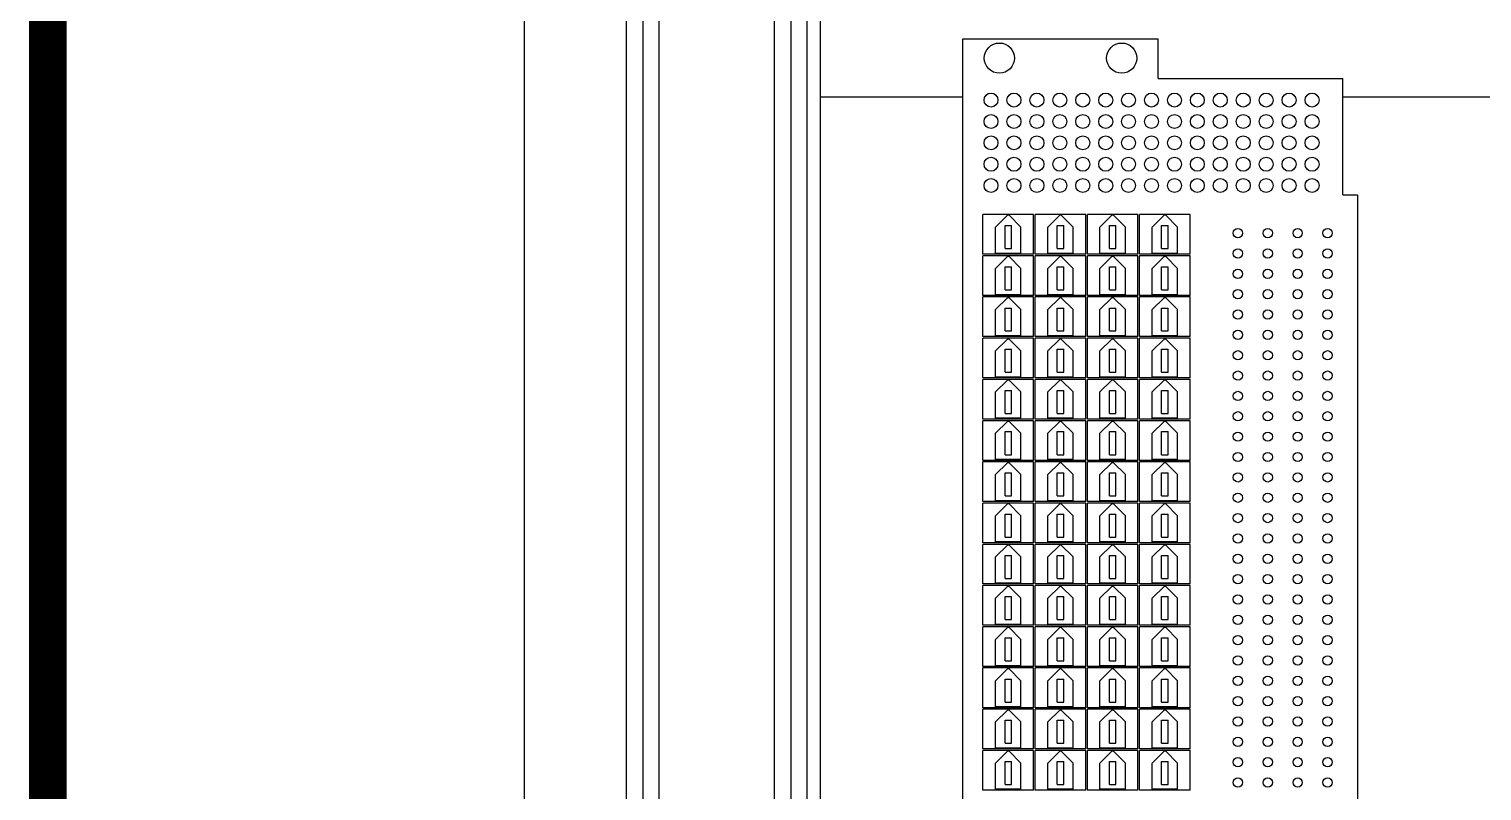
# Model space of a CAD drawing. Header units: millimetres. Extents: x 841 to 1682, y 0 to 594.
# Drawn here: x 1190.09 to 1203.95, y 460.15 to 467.42 of the extents above; entities that cross this region are included whole.
import ezdxf

# ---------------------------------------------------------------- set-up
doc = ezdxf.new("R2010")
doc.units = ezdxf.units.MM
doc.linetypes.add('DA3', pattern=[3, 2, -1])
doc.layers.add('A', color=4, linetype='Continuous')
doc.layers.add('SOL3', color=44, linetype='Continuous')

msp = doc.modelspace()

# ---------------------------------------------------------------- linework, layer by layer
at = {"layer": 'A'}
for p, q in [((1194.814, 395.032), (1194.814, 474.36)), ((1194.814, 395.032), (1194.814, 474.36)), ((1195.787, 395.032), (1195.787, 470.898)), ((1195.943, 470.898), (1195.943, 395.006)), ((1196.099, 395.032), (1196.099, 470.898)), ((1197.198, 433.548), (1197.198, 470.898)), ((1197.354, 470.898), (1197.354, 433.548)), ((1197.51, 433.548), (1197.51, 470.898)), ((1197.636, 433.548), (1197.636, 470.898)), ((1198.996, 454.535), (1198.996, 467.327)), ((1198.996, 467.327), (1200.858, 467.327)), ((1200.858, 466.948), (1200.858, 467.327)), ((1200.858, 466.948), (1202.621, 466.948)), ((1202.621, 465.837), (1202.621, 466.948)), ((1197.636, 466.773), (1198.996, 466.773)), ((1202.621, 466.773), (1204.242, 466.773)), ((1202.621, 465.837), (1202.76, 465.837)), ((1202.76, 465.837), (1202.76, 455.645))]:
    msp.add_line(p, q, dxfattribs=at)
at = {"layer": 'A', "color": 2}
for p, q in [((1199.187, 465.272), (1199.187, 465.65)), ((1199.67, 465.65), (1199.187, 465.65)), ((1199.67, 465.272), (1199.67, 465.65)), ((1200.168, 465.65), (1199.685, 465.65)), ((1199.685, 465.272), (1199.685, 465.65)), ((1200.168, 465.272), (1200.168, 465.65)), ((1200.183, 465.272), (1200.183, 465.65)), ((1200.666, 465.65), (1200.183, 465.65)), ((1200.666, 465.272), (1200.666, 465.65)), ((1201.164, 465.65), (1200.681, 465.65)), ((1200.681, 465.272), (1200.681, 465.65)), ((1201.164, 465.272), (1201.164, 465.65)), ((1199.421, 465.643), (1199.307, 465.53)), ((1199.307, 465.28), (1199.307, 465.53)), ((1199.398, 465.545), (1199.46, 465.545)), ((1199.398, 465.326), (1199.398, 465.545)), ((1199.436, 465.643), (1199.421, 465.643)), ((1199.436, 465.643), (1199.55, 465.53)), ((1199.46, 465.326), (1199.46, 465.545)), ((1199.55, 465.28), (1199.55, 465.53)), ((1199.919, 465.643), (1199.805, 465.53)), ((1199.805, 465.28), (1199.805, 465.53)), ((1199.895, 465.545), (1199.958, 465.545)), ((1199.895, 465.326), (1199.895, 465.545)), ((1199.934, 465.643), (1199.919, 465.643)), ((1199.934, 465.643), (1200.048, 465.53)), ((1199.958, 465.326), (1199.958, 465.545)), ((1200.048, 465.28), (1200.048, 465.53)), ((1200.417, 465.643), (1200.303, 465.53)), ((1200.303, 465.28), (1200.303, 465.53)), ((1200.393, 465.545), (1200.456, 465.545)), ((1200.393, 465.326), (1200.393, 465.545)), ((1200.432, 465.643), (1200.417, 465.643)), ((1200.432, 465.643), (1200.546, 465.53)), ((1200.456, 465.326), (1200.456, 465.545)), ((1200.546, 465.28), (1200.546, 465.53)), ((1200.915, 465.643), (1200.801, 465.53)), ((1200.801, 465.28), (1200.801, 465.53)), ((1200.891, 465.326), (1200.891, 465.545)), ((1200.891, 465.545), (1200.954, 465.545)), ((1200.93, 465.643), (1200.915, 465.643)), ((1200.93, 465.643), (1201.044, 465.53)), ((1200.954, 465.326), (1200.954, 465.545)), ((1201.044, 465.28), (1201.044, 465.53)), ((1199.67, 465.272), (1199.187, 465.272)), ((1199.67, 465.257), (1199.187, 465.257)), ((1199.187, 464.879), (1199.187, 465.257)), ((1199.55, 465.28), (1199.307, 465.28)), ((1199.421, 465.25), (1199.307, 465.137)), ((1199.398, 465.326), (1199.46, 465.326)), ((1199.436, 465.25), (1199.421, 465.25)), ((1199.436, 465.25), (1199.55, 465.137)), ((1199.67, 464.879), (1199.67, 465.257)), ((1200.168, 465.272), (1199.685, 465.272)), ((1200.168, 465.257), (1199.685, 465.257)), ((1199.685, 464.879), (1199.685, 465.257)), ((1200.048, 465.28), (1199.805, 465.28)), ((1199.919, 465.25), (1199.805, 465.137)), ((1199.895, 465.326), (1199.958, 465.326)), ((1199.934, 465.25), (1199.919, 465.25)), ((1199.934, 465.25), (1200.048, 465.137)), ((1200.168, 464.879), (1200.168, 465.257)), ((1200.666, 465.272), (1200.183, 465.272)), ((1200.183, 464.879), (1200.183, 465.257)), ((1200.666, 465.257), (1200.183, 465.257)), ((1200.546, 465.28), (1200.303, 465.28)), ((1200.417, 465.25), (1200.303, 465.137)), ((1200.393, 465.326), (1200.456, 465.326)), ((1200.432, 465.25), (1200.417, 465.25)), ((1200.432, 465.25), (1200.546, 465.137)), ((1200.666, 464.879), (1200.666, 465.257)), ((1201.164, 465.272), (1200.681, 465.272)), ((1201.164, 465.257), (1200.681, 465.257)), ((1200.681, 464.879), (1200.681, 465.257)), ((1201.044, 465.28), (1200.801, 465.28)), ((1200.915, 465.25), (1200.801, 465.137)), ((1200.891, 465.326), (1200.954, 465.326)), ((1200.93, 465.25), (1200.915, 465.25)), ((1200.93, 465.25), (1201.044, 465.137)), ((1201.164, 464.879), (1201.164, 465.257)), ((1199.307, 464.886), (1199.307, 465.137)), ((1199.398, 465.152), (1199.46, 465.152)), ((1199.398, 464.933), (1199.398, 465.152)), ((1199.46, 464.933), (1199.46, 465.152)), ((1199.55, 464.886), (1199.55, 465.137)), ((1199.805, 464.886), (1199.805, 465.137)), ((1199.895, 464.933), (1199.895, 465.152)), ((1199.895, 465.152), (1199.958, 465.152)), ((1199.958, 464.933), (1199.958, 465.152)), ((1200.048, 464.886), (1200.048, 465.137)), ((1200.303, 464.886), (1200.303, 465.137)), ((1200.393, 464.933), (1200.393, 465.152)), ((1200.393, 465.152), (1200.456, 465.152)), ((1200.456, 464.933), (1200.456, 465.152)), ((1200.546, 464.886), (1200.546, 465.137)), ((1200.801, 464.886), (1200.801, 465.137)), ((1200.891, 464.933), (1200.891, 465.152)), ((1200.891, 465.152), (1200.954, 465.152)), ((1200.954, 464.933), (1200.954, 465.152)), ((1201.044, 464.886), (1201.044, 465.137)), ((1199.67, 464.879), (1199.187, 464.879)), ((1199.67, 464.864), (1199.187, 464.864)), ((1199.187, 464.486), (1199.187, 464.864)), ((1199.55, 464.886), (1199.307, 464.886)), ((1199.421, 464.856), (1199.307, 464.744)), ((1199.398, 464.933), (1199.46, 464.933)), ((1199.436, 464.856), (1199.421, 464.856)), ((1199.436, 464.856), (1199.55, 464.744)), ((1199.67, 464.486), (1199.67, 464.864)), ((1200.168, 464.879), (1199.685, 464.879)), ((1200.168, 464.864), (1199.685, 464.864)), ((1199.685, 464.486), (1199.685, 464.864)), ((1200.048, 464.886), (1199.805, 464.886)), ((1199.919, 464.856), (1199.805, 464.744)), ((1199.895, 464.933), (1199.958, 464.933)), ((1199.934, 464.856), (1199.919, 464.856)), ((1199.934, 464.856), (1200.048, 464.744)), ((1200.168, 464.486), (1200.168, 464.864)), ((1200.666, 464.879), (1200.183, 464.879)), ((1200.183, 464.486), (1200.183, 464.864)), ((1200.666, 464.864), (1200.183, 464.864)), ((1200.546, 464.886), (1200.303, 464.886)), ((1200.417, 464.856), (1200.303, 464.744)), ((1200.393, 464.933), (1200.456, 464.933)), ((1200.432, 464.856), (1200.417, 464.856)), ((1200.432, 464.856), (1200.546, 464.744)), ((1200.666, 464.486), (1200.666, 464.864)), ((1201.164, 464.879), (1200.681, 464.879)), ((1201.164, 464.864), (1200.681, 464.864)), ((1200.681, 464.486), (1200.681, 464.864)), ((1201.044, 464.886), (1200.801, 464.886)), ((1200.915, 464.856), (1200.801, 464.744)), ((1200.891, 464.933), (1200.954, 464.933)), ((1200.93, 464.856), (1200.915, 464.856)), ((1200.93, 464.856), (1201.044, 464.744)), ((1201.164, 464.486), (1201.164, 464.864)), ((1199.307, 464.493), (1199.307, 464.744)), ((1199.398, 464.759), (1199.46, 464.759)), ((1199.398, 464.54), (1199.398, 464.759)), ((1199.46, 464.54), (1199.46, 464.759)), ((1199.55, 464.493), (1199.55, 464.744)), ((1199.805, 464.493), (1199.805, 464.744)), ((1199.895, 464.759), (1199.958, 464.759)), ((1199.895, 464.54), (1199.895, 464.759)), ((1199.958, 464.54), (1199.958, 464.759)), ((1200.048, 464.493), (1200.048, 464.744)), ((1200.303, 464.493), (1200.303, 464.744)), ((1200.393, 464.759), (1200.456, 464.759)), ((1200.393, 464.54), (1200.393, 464.759)), ((1200.456, 464.54), (1200.456, 464.759)), ((1200.546, 464.493), (1200.546, 464.744)), ((1200.801, 464.493), (1200.801, 464.744)), ((1200.891, 464.54), (1200.891, 464.759)), ((1200.891, 464.759), (1200.954, 464.759)), ((1200.954, 464.54), (1200.954, 464.759)), ((1201.044, 464.493), (1201.044, 464.744)), ((1199.398, 464.54), (1199.46, 464.54)), ((1199.895, 464.54), (1199.958, 464.54)), ((1200.393, 464.54), (1200.456, 464.54)), ((1200.891, 464.54), (1200.954, 464.54)), ((1199.67, 464.486), (1199.187, 464.486)), ((1199.187, 464.093), (1199.187, 464.471)), ((1199.67, 464.471), (1199.187, 464.471)), ((1199.55, 464.493), (1199.307, 464.493)), ((1199.421, 464.463), (1199.307, 464.351)), ((1199.436, 464.463), (1199.421, 464.463)), ((1199.436, 464.463), (1199.55, 464.351)), ((1199.67, 464.093), (1199.67, 464.471)), ((1200.168, 464.486), (1199.685, 464.486)), ((1200.168, 464.471), (1199.685, 464.471)), ((1199.685, 464.093), (1199.685, 464.471)), ((1200.048, 464.493), (1199.805, 464.493)), ((1199.919, 464.463), (1199.805, 464.351)), ((1199.934, 464.463), (1199.919, 464.463)), ((1199.934, 464.463), (1200.048, 464.351)), ((1200.168, 464.093), (1200.168, 464.471)), ((1200.666, 464.486), (1200.183, 464.486)), ((1200.183, 464.093), (1200.183, 464.471)), ((1200.666, 464.471), (1200.183, 464.471)), ((1200.546, 464.493), (1200.303, 464.493)), ((1200.417, 464.463), (1200.303, 464.351)), ((1200.432, 464.463), (1200.417, 464.463)), ((1200.432, 464.463), (1200.546, 464.351)), ((1200.666, 464.093), (1200.666, 464.471)), ((1201.164, 464.486), (1200.681, 464.486)), ((1201.164, 464.471), (1200.681, 464.471)), ((1200.681, 464.093), (1200.681, 464.471)), ((1201.044, 464.493), (1200.801, 464.493)), ((1200.915, 464.463), (1200.801, 464.351)), ((1200.93, 464.463), (1200.915, 464.463)), ((1200.93, 464.463), (1201.044, 464.351)), ((1201.164, 464.093), (1201.164, 464.471)), ((1199.307, 464.1), (1199.307, 464.351)), ((1199.398, 464.146), (1199.398, 464.366)), ((1199.398, 464.366), (1199.46, 464.366)), ((1199.46, 464.146), (1199.46, 464.366)), ((1199.55, 464.1), (1199.55, 464.351)), ((1199.805, 464.1), (1199.805, 464.351)), ((1199.895, 464.146), (1199.895, 464.366)), ((1199.895, 464.366), (1199.958, 464.366)), ((1199.958, 464.146), (1199.958, 464.366)), ((1200.048, 464.1), (1200.048, 464.351)), ((1200.303, 464.1), (1200.303, 464.351)), ((1200.393, 464.146), (1200.393, 464.366)), ((1200.393, 464.366), (1200.456, 464.366)), ((1200.456, 464.146), (1200.456, 464.366)), ((1200.546, 464.1), (1200.546, 464.351)), ((1200.801, 464.1), (1200.801, 464.351)), ((1200.891, 464.146), (1200.891, 464.366)), ((1200.891, 464.366), (1200.954, 464.366)), ((1200.954, 464.146), (1200.954, 464.366)), ((1201.044, 464.1), (1201.044, 464.351)), ((1199.398, 464.146), (1199.46, 464.146)), ((1199.895, 464.146), (1199.958, 464.146)), ((1200.393, 464.146), (1200.456, 464.146)), ((1200.891, 464.146), (1200.954, 464.146)), ((1199.67, 464.093), (1199.187, 464.093)), ((1199.67, 464.078), (1199.187, 464.078)), ((1199.187, 463.699), (1199.187, 464.078)), ((1199.55, 464.1), (1199.307, 464.1)), ((1199.421, 464.07), (1199.307, 463.958)), ((1199.436, 464.07), (1199.421, 464.07)), ((1199.436, 464.07), (1199.55, 463.958)), ((1199.67, 463.699), (1199.67, 464.078)), ((1200.168, 464.093), (1199.685, 464.093)), ((1200.168, 464.078), (1199.685, 464.078)), ((1199.685, 463.699), (1199.685, 464.078)), ((1200.048, 464.1), (1199.805, 464.1)), ((1199.919, 464.07), (1199.805, 463.958)), ((1199.934, 464.07), (1199.919, 464.07)), ((1199.934, 464.07), (1200.048, 463.958)), ((1200.168, 463.699), (1200.168, 464.078)), ((1200.666, 464.093), (1200.183, 464.093)), ((1200.183, 463.699), (1200.183, 464.078)), ((1200.666, 464.078), (1200.183, 464.078)), ((1200.546, 464.1), (1200.303, 464.1)), ((1200.417, 464.07), (1200.303, 463.958)), ((1200.432, 464.07), (1200.417, 464.07)), ((1200.432, 464.07), (1200.546, 463.958)), ((1200.666, 463.699), (1200.666, 464.078)), ((1201.164, 464.093), (1200.681, 464.093)), ((1201.164, 464.078), (1200.681, 464.078)), ((1200.681, 463.699), (1200.681, 464.078)), ((1201.044, 464.1), (1200.801, 464.1)), ((1200.915, 464.07), (1200.801, 463.958)), ((1200.93, 464.07), (1200.915, 464.07)), ((1200.93, 464.07), (1201.044, 463.958)), ((1201.164, 463.699), (1201.164, 464.078)), ((1199.307, 463.707), (1199.307, 463.958)), ((1199.398, 463.973), (1199.46, 463.973)), ((1199.398, 463.753), (1199.398, 463.973)), ((1199.46, 463.753), (1199.46, 463.973)), ((1199.55, 463.707), (1199.55, 463.958)), ((1199.805, 463.707), (1199.805, 463.958)), ((1199.895, 463.973), (1199.958, 463.973)), ((1199.895, 463.753), (1199.895, 463.973)), ((1199.958, 463.753), (1199.958, 463.973)), ((1200.048, 463.707), (1200.048, 463.958)), ((1200.303, 463.707), (1200.303, 463.958)), ((1200.393, 463.973), (1200.456, 463.973)), ((1200.393, 463.753), (1200.393, 463.973)), ((1200.456, 463.753), (1200.456, 463.973)), ((1200.546, 463.707), (1200.546, 463.958)), ((1200.801, 463.707), (1200.801, 463.958)), ((1200.891, 463.973), (1200.954, 463.973)), ((1200.891, 463.753), (1200.891, 463.973)), ((1200.954, 463.753), (1200.954, 463.973)), ((1201.044, 463.707), (1201.044, 463.958)), ((1199.55, 463.707), (1199.307, 463.707)), ((1199.398, 463.753), (1199.46, 463.753)), ((1200.048, 463.707), (1199.805, 463.707)), ((1199.895, 463.753), (1199.958, 463.753)), ((1200.546, 463.707), (1200.303, 463.707)), ((1200.393, 463.753), (1200.456, 463.753)), ((1201.044, 463.707), (1200.801, 463.707)), ((1200.891, 463.753), (1200.954, 463.753)), ((1199.67, 463.699), (1199.187, 463.699)), ((1199.67, 463.684), (1199.187, 463.684)), ((1199.187, 463.306), (1199.187, 463.684)), ((1199.421, 463.677), (1199.307, 463.564)), ((1199.398, 463.36), (1199.398, 463.58)), ((1199.398, 463.58), (1199.46, 463.58)), ((1199.436, 463.677), (1199.421, 463.677)), ((1199.436, 463.677), (1199.421, 463.677)), ((1199.436, 463.677), (1199.55, 463.564)), ((1199.46, 463.36), (1199.46, 463.58)), ((1199.67, 463.306), (1199.67, 463.684)), ((1200.168, 463.699), (1199.685, 463.699)), ((1199.685, 463.306), (1199.685, 463.684)), ((1200.168, 463.684), (1199.685, 463.684)), ((1199.919, 463.677), (1199.805, 463.564)), ((1199.895, 463.36), (1199.895, 463.58)), ((1199.895, 463.58), (1199.958, 463.58)), ((1199.934, 463.677), (1199.919, 463.677)), ((1199.934, 463.677), (1199.919, 463.677)), ((1199.934, 463.677), (1200.048, 463.564)), ((1199.958, 463.36), (1199.958, 463.58)), ((1200.168, 463.306), (1200.168, 463.684)), ((1200.666, 463.699), (1200.183, 463.699)), ((1200.183, 463.306), (1200.183, 463.684)), ((1200.666, 463.684), (1200.183, 463.684)), ((1200.417, 463.677), (1200.303, 463.564)), ((1200.393, 463.36), (1200.393, 463.58)), ((1200.393, 463.58), (1200.456, 463.58)), ((1200.432, 463.677), (1200.417, 463.677)), ((1200.432, 463.677), (1200.417, 463.677)), ((1200.432, 463.677), (1200.546, 463.564)), ((1200.456, 463.36), (1200.456, 463.58)), ((1200.666, 463.306), (1200.666, 463.684)), ((1201.164, 463.699), (1200.681, 463.699)), ((1201.164, 463.684), (1200.681, 463.684)), ((1200.681, 463.306), (1200.681, 463.684)), ((1200.915, 463.677), (1200.801, 463.564)), ((1200.891, 463.58), (1200.954, 463.58)), ((1200.891, 463.36), (1200.891, 463.58)), ((1200.93, 463.677), (1200.915, 463.677)), ((1200.93, 463.677), (1200.915, 463.677)), ((1200.93, 463.677), (1201.044, 463.564)), ((1200.954, 463.36), (1200.954, 463.58)), ((1201.164, 463.306), (1201.164, 463.684)), ((1199.307, 463.314), (1199.307, 463.564)), ((1199.55, 463.314), (1199.55, 463.564)), ((1199.805, 463.314), (1199.805, 463.564)), ((1200.048, 463.314), (1200.048, 463.564)), ((1200.303, 463.314), (1200.303, 463.564)), ((1200.546, 463.314), (1200.546, 463.564)), ((1200.801, 463.314), (1200.801, 463.564)), ((1201.044, 463.314), (1201.044, 463.564)), ((1199.67, 463.306), (1199.187, 463.306)), ((1199.67, 463.291), (1199.187, 463.291)), ((1199.187, 462.913), (1199.187, 463.291)), ((1199.55, 463.314), (1199.307, 463.314)), ((1199.398, 463.36), (1199.46, 463.36)), ((1199.67, 462.913), (1199.67, 463.291)), ((1200.168, 463.306), (1199.685, 463.306)), ((1200.168, 463.291), (1199.685, 463.291)), ((1199.685, 462.913), (1199.685, 463.291)), ((1200.048, 463.314), (1199.805, 463.314)), ((1199.895, 463.36), (1199.958, 463.36)), ((1200.168, 462.913), (1200.168, 463.291)), ((1200.666, 463.306), (1200.183, 463.306)), ((1200.666, 463.291), (1200.183, 463.291)), ((1200.183, 462.913), (1200.183, 463.291)), ((1200.546, 463.314), (1200.303, 463.314)), ((1200.393, 463.36), (1200.456, 463.36)), ((1200.666, 462.913), (1200.666, 463.291)), ((1201.164, 463.306), (1200.681, 463.306)), ((1201.164, 463.291), (1200.681, 463.291)), ((1200.681, 462.913), (1200.681, 463.291)), ((1201.044, 463.314), (1200.801, 463.314)), ((1200.891, 463.36), (1200.954, 463.36)), ((1201.164, 462.913), (1201.164, 463.291)), ((1199.421, 463.284), (1199.307, 463.171)), ((1199.307, 462.921), (1199.307, 463.171)), ((1199.398, 463.187), (1199.46, 463.187)), ((1199.398, 462.967), (1199.398, 463.187)), ((1199.436, 463.284), (1199.421, 463.284)), ((1199.436, 463.284), (1199.55, 463.171)), ((1199.46, 462.967), (1199.46, 463.187)), ((1199.55, 462.921), (1199.55, 463.171)), ((1199.919, 463.284), (1199.805, 463.171)), ((1199.805, 462.921), (1199.805, 463.171)), ((1199.895, 463.187), (1199.958, 463.187)), ((1199.895, 462.967), (1199.895, 463.187)), ((1199.934, 463.284), (1199.919, 463.284)), ((1199.934, 463.284), (1200.048, 463.171)), ((1199.958, 462.967), (1199.958, 463.187)), ((1200.048, 462.921), (1200.048, 463.171)), ((1200.417, 463.284), (1200.303, 463.171)), ((1200.303, 462.921), (1200.303, 463.171)), ((1200.393, 463.187), (1200.456, 463.187)), ((1200.393, 462.967), (1200.393, 463.187)), ((1200.432, 463.284), (1200.417, 463.284)), ((1200.432, 463.284), (1200.546, 463.171)), ((1200.456, 462.967), (1200.456, 463.187)), ((1200.546, 462.921), (1200.546, 463.171)), ((1200.915, 463.284), (1200.801, 463.171)), ((1200.801, 462.921), (1200.801, 463.171)), ((1200.891, 463.187), (1200.954, 463.187)), ((1200.891, 462.967), (1200.891, 463.187)), ((1200.93, 463.284), (1200.915, 463.284)), ((1200.93, 463.284), (1201.044, 463.171)), ((1200.954, 462.967), (1200.954, 463.187)), ((1201.044, 462.921), (1201.044, 463.171)), ((1199.67, 462.913), (1199.187, 462.913)), ((1199.187, 462.52), (1199.187, 462.898)), ((1199.67, 462.898), (1199.187, 462.898)), ((1199.55, 462.921), (1199.307, 462.921)), ((1199.421, 462.891), (1199.307, 462.778)), ((1199.398, 462.967), (1199.46, 462.967)), ((1199.436, 462.891), (1199.421, 462.891)), ((1199.436, 462.891), (1199.55, 462.778)), ((1199.67, 462.52), (1199.67, 462.898)), ((1200.168, 462.913), (1199.685, 462.913)), ((1199.685, 462.52), (1199.685, 462.898)), ((1200.168, 462.898), (1199.685, 462.898)), ((1200.048, 462.921), (1199.805, 462.921)), ((1199.919, 462.891), (1199.805, 462.778)), ((1199.895, 462.967), (1199.958, 462.967)), ((1199.934, 462.891), (1199.919, 462.891)), ((1199.934, 462.891), (1200.048, 462.778)), ((1200.168, 462.52), (1200.168, 462.898)), ((1200.666, 462.913), (1200.183, 462.913)), ((1200.183, 462.52), (1200.183, 462.898)), ((1200.666, 462.898), (1200.183, 462.898)), ((1200.546, 462.921), (1200.303, 462.921)), ((1200.417, 462.891), (1200.303, 462.778)), ((1200.393, 462.967), (1200.456, 462.967)), ((1200.432, 462.891), (1200.417, 462.891)), ((1200.432, 462.891), (1200.546, 462.778)), ((1200.666, 462.52), (1200.666, 462.898)), ((1201.164, 462.913), (1200.681, 462.913)), ((1201.164, 462.898), (1200.681, 462.898)), ((1200.681, 462.52), (1200.681, 462.898)), ((1201.044, 462.921), (1200.801, 462.921)), ((1200.915, 462.891), (1200.801, 462.778)), ((1200.891, 462.967), (1200.954, 462.967)), ((1200.93, 462.891), (1200.915, 462.891)), ((1200.93, 462.891), (1201.044, 462.778)), ((1201.164, 462.52), (1201.164, 462.898)), ((1199.307, 462.528), (1199.307, 462.778)), ((1199.398, 462.574), (1199.398, 462.793)), ((1199.398, 462.793), (1199.46, 462.793)), ((1199.46, 462.574), (1199.46, 462.793)), ((1199.55, 462.528), (1199.55, 462.778)), ((1199.805, 462.528), (1199.805, 462.778)), ((1199.895, 462.574), (1199.895, 462.793)), ((1199.895, 462.793), (1199.958, 462.793)), ((1199.958, 462.574), (1199.958, 462.793)), ((1200.048, 462.528), (1200.048, 462.778)), ((1200.303, 462.528), (1200.303, 462.778)), ((1200.393, 462.574), (1200.393, 462.793)), ((1200.393, 462.793), (1200.456, 462.793)), ((1200.456, 462.574), (1200.456, 462.793)), ((1200.546, 462.528), (1200.546, 462.778)), ((1200.801, 462.528), (1200.801, 462.778)), ((1200.891, 462.793), (1200.954, 462.793)), ((1200.891, 462.574), (1200.891, 462.793)), ((1200.954, 462.574), (1200.954, 462.793)), ((1201.044, 462.528), (1201.044, 462.778)), ((1199.67, 462.52), (1199.187, 462.52)), ((1199.67, 462.505), (1199.187, 462.505)), ((1199.187, 462.127), (1199.187, 462.505)), ((1199.55, 462.528), (1199.307, 462.528)), ((1199.421, 462.497), (1199.307, 462.385)), ((1199.398, 462.574), (1199.46, 462.574)), ((1199.436, 462.497), (1199.421, 462.497)), ((1199.436, 462.497), (1199.55, 462.385)), ((1199.67, 462.127), (1199.67, 462.505)), ((1200.168, 462.52), (1199.685, 462.52)), ((1199.685, 462.127), (1199.685, 462.505)), ((1200.168, 462.505), (1199.685, 462.505)), ((1200.048, 462.528), (1199.805, 462.528)), ((1199.919, 462.497), (1199.805, 462.385)), ((1199.895, 462.574), (1199.958, 462.574)), ((1199.934, 462.497), (1199.919, 462.497)), ((1199.934, 462.497), (1200.048, 462.385)), ((1200.168, 462.127), (1200.168, 462.505)), ((1200.666, 462.52), (1200.183, 462.52)), ((1200.183, 462.127), (1200.183, 462.505)), ((1200.666, 462.505), (1200.183, 462.505)), ((1200.546, 462.528), (1200.303, 462.528)), ((1200.417, 462.497), (1200.303, 462.385)), ((1200.393, 462.574), (1200.456, 462.574)), ((1200.432, 462.497), (1200.417, 462.497)), ((1200.432, 462.497), (1200.546, 462.385)), ((1200.666, 462.127), (1200.666, 462.505)), ((1201.164, 462.52), (1200.681, 462.52)), ((1201.164, 462.505), (1200.681, 462.505)), ((1200.681, 462.127), (1200.681, 462.505)), ((1201.044, 462.528), (1200.801, 462.528)), ((1200.915, 462.497), (1200.801, 462.385)), ((1200.891, 462.574), (1200.954, 462.574)), ((1200.93, 462.497), (1200.915, 462.497)), ((1200.93, 462.497), (1201.044, 462.385)), ((1201.164, 462.127), (1201.164, 462.505)), ((1199.307, 462.134), (1199.307, 462.385)), ((1199.398, 462.4), (1199.46, 462.4)), ((1199.398, 462.181), (1199.398, 462.4)), ((1199.46, 462.181), (1199.46, 462.4)), ((1199.55, 462.134), (1199.55, 462.385)), ((1199.805, 462.134), (1199.805, 462.385)), ((1199.895, 462.4), (1199.958, 462.4)), ((1199.895, 462.181), (1199.895, 462.4)), ((1199.958, 462.181), (1199.958, 462.4)), ((1200.048, 462.134), (1200.048, 462.385)), ((1200.303, 462.134), (1200.303, 462.385)), ((1200.393, 462.4), (1200.456, 462.4)), ((1200.393, 462.181), (1200.393, 462.4)), ((1200.456, 462.181), (1200.456, 462.4)), ((1200.546, 462.134), (1200.546, 462.385)), ((1200.801, 462.134), (1200.801, 462.385)), ((1200.891, 462.4), (1200.954, 462.4)), ((1200.891, 462.181), (1200.891, 462.4)), ((1200.954, 462.181), (1200.954, 462.4)), ((1201.044, 462.134), (1201.044, 462.385)), ((1199.67, 462.127), (1199.187, 462.127)), ((1199.187, 461.734), (1199.187, 462.112)), ((1199.67, 462.112), (1199.187, 462.112)), ((1199.55, 462.134), (1199.307, 462.134)), ((1199.421, 462.104), (1199.307, 461.992)), ((1199.398, 462.181), (1199.46, 462.181)), ((1199.436, 462.104), (1199.421, 462.104)), ((1199.436, 462.104), (1199.55, 461.992)), ((1199.67, 461.734), (1199.67, 462.112)), ((1200.168, 462.127), (1199.685, 462.127)), ((1199.685, 461.734), (1199.685, 462.112)), ((1200.168, 462.112), (1199.685, 462.112)), ((1200.048, 462.134), (1199.805, 462.134)), ((1199.919, 462.104), (1199.805, 461.992)), ((1199.895, 462.181), (1199.958, 462.181)), ((1199.934, 462.104), (1199.919, 462.104)), ((1199.934, 462.104), (1200.048, 461.992)), ((1200.168, 461.734), (1200.168, 462.112)), ((1200.666, 462.127), (1200.183, 462.127)), ((1200.183, 461.734), (1200.183, 462.112)), ((1200.666, 462.112), (1200.183, 462.112)), ((1200.546, 462.134), (1200.303, 462.134)), ((1200.417, 462.104), (1200.303, 461.992)), ((1200.393, 462.181), (1200.456, 462.181)), ((1200.432, 462.104), (1200.417, 462.104)), ((1200.432, 462.104), (1200.546, 461.992)), ((1200.666, 461.734), (1200.666, 462.112)), ((1201.164, 462.127), (1200.681, 462.127)), ((1201.164, 462.112), (1200.681, 462.112)), ((1200.681, 461.734), (1200.681, 462.112)), ((1201.044, 462.134), (1200.801, 462.134)), ((1200.915, 462.104), (1200.801, 461.992)), ((1200.891, 462.181), (1200.954, 462.181)), ((1200.93, 462.104), (1200.915, 462.104)), ((1200.93, 462.104), (1201.044, 461.992)), ((1201.164, 461.734), (1201.164, 462.112)), ((1199.307, 461.741), (1199.307, 461.992)), ((1199.398, 461.788), (1199.398, 462.007)), ((1199.398, 462.007), (1199.46, 462.007)), ((1199.46, 461.788), (1199.46, 462.007)), ((1199.55, 461.741), (1199.55, 461.992)), ((1199.805, 461.741), (1199.805, 461.992)), ((1199.895, 461.788), (1199.895, 462.007)), ((1199.895, 462.007), (1199.958, 462.007)), ((1199.958, 461.788), (1199.958, 462.007)), ((1200.048, 461.741), (1200.048, 461.992)), ((1200.303, 461.741), (1200.303, 461.992)), ((1200.393, 461.788), (1200.393, 462.007)), ((1200.393, 462.007), (1200.456, 462.007)), ((1200.456, 461.788), (1200.456, 462.007)), ((1200.546, 461.741), (1200.546, 461.992)), ((1200.801, 461.741), (1200.801, 461.992)), ((1200.891, 461.788), (1200.891, 462.007)), ((1200.891, 462.007), (1200.954, 462.007)), ((1200.954, 461.788), (1200.954, 462.007)), ((1201.044, 461.741), (1201.044, 461.992)), ((1199.398, 461.788), (1199.46, 461.788)), ((1199.895, 461.788), (1199.958, 461.788)), ((1200.393, 461.788), (1200.456, 461.788)), ((1200.891, 461.788), (1200.954, 461.788)), ((1199.67, 461.734), (1199.187, 461.734)), ((1199.67, 461.719), (1199.187, 461.719)), ((1199.187, 461.341), (1199.187, 461.719)), ((1199.55, 461.741), (1199.307, 461.741)), ((1199.421, 461.711), (1199.307, 461.599)), ((1199.436, 461.711), (1199.421, 461.711)), ((1199.436, 461.711), (1199.55, 461.599)), ((1199.67, 461.341), (1199.67, 461.719)), ((1200.168, 461.734), (1199.685, 461.734)), ((1200.168, 461.719), (1199.685, 461.719)), ((1199.685, 461.341), (1199.685, 461.719)), ((1200.048, 461.741), (1199.805, 461.741)), ((1199.919, 461.711), (1199.805, 461.599)), ((1199.934, 461.711), (1199.919, 461.711)), ((1199.934, 461.711), (1200.048, 461.599)), ((1200.168, 461.341), (1200.168, 461.719)), ((1200.666, 461.734), (1200.183, 461.734)), ((1200.183, 461.341), (1200.183, 461.719)), ((1200.666, 461.719), (1200.183, 461.719)), ((1200.546, 461.741), (1200.303, 461.741)), ((1200.417, 461.711), (1200.303, 461.599)), ((1200.432, 461.711), (1200.417, 461.711)), ((1200.432, 461.711), (1200.546, 461.599)), ((1200.666, 461.341), (1200.666, 461.719)), ((1201.164, 461.734), (1200.681, 461.734)), ((1201.164, 461.719), (1200.681, 461.719)), ((1200.681, 461.341), (1200.681, 461.719)), ((1201.044, 461.741), (1200.801, 461.741)), ((1200.915, 461.711), (1200.801, 461.599)), ((1200.93, 461.711), (1200.915, 461.711)), ((1200.93, 461.711), (1201.044, 461.599)), ((1201.164, 461.341), (1201.164, 461.719)), ((1199.307, 461.348), (1199.307, 461.599)), ((1199.398, 461.394), (1199.398, 461.614)), ((1199.398, 461.614), (1199.46, 461.614)), ((1199.46, 461.394), (1199.46, 461.614)), ((1199.55, 461.348), (1199.55, 461.599)), ((1199.805, 461.348), (1199.805, 461.599)), ((1199.895, 461.614), (1199.958, 461.614)), ((1199.895, 461.394), (1199.895, 461.614)), ((1199.958, 461.394), (1199.958, 461.614)), ((1200.048, 461.348), (1200.048, 461.599)), ((1200.303, 461.348), (1200.303, 461.599)), ((1200.393, 461.614), (1200.456, 461.614)), ((1200.393, 461.394), (1200.393, 461.614)), ((1200.456, 461.394), (1200.456, 461.614)), ((1200.546, 461.348), (1200.546, 461.599)), ((1200.801, 461.348), (1200.801, 461.599)), ((1200.891, 461.614), (1200.954, 461.614)), ((1200.891, 461.394), (1200.891, 461.614)), ((1200.954, 461.394), (1200.954, 461.614)), ((1201.044, 461.348), (1201.044, 461.599)), ((1199.398, 461.394), (1199.46, 461.394)), ((1199.895, 461.394), (1199.958, 461.394)), ((1200.393, 461.394), (1200.456, 461.394)), ((1200.891, 461.394), (1200.954, 461.394)), ((1199.67, 461.341), (1199.187, 461.341)), ((1199.67, 461.326), (1199.187, 461.326)), ((1199.187, 460.947), (1199.187, 461.326)), ((1199.55, 461.348), (1199.307, 461.348)), ((1199.421, 461.318), (1199.307, 461.205)), ((1199.398, 461.001), (1199.398, 461.221)), ((1199.398, 461.221), (1199.46, 461.221)), ((1199.436, 461.318), (1199.421, 461.318)), ((1199.436, 461.318), (1199.55, 461.205)), ((1199.46, 461.001), (1199.46, 461.221)), ((1199.67, 460.947), (1199.67, 461.326)), ((1200.168, 461.341), (1199.685, 461.341)), ((1199.685, 460.947), (1199.685, 461.326)), ((1200.168, 461.326), (1199.685, 461.326)), ((1200.048, 461.348), (1199.805, 461.348)), ((1199.919, 461.318), (1199.805, 461.205)), ((1199.895, 461.221), (1199.958, 461.221)), ((1199.895, 461.001), (1199.895, 461.221)), ((1199.934, 461.318), (1199.919, 461.318)), ((1199.934, 461.318), (1200.048, 461.205)), ((1199.958, 461.001), (1199.958, 461.221)), ((1200.168, 460.947), (1200.168, 461.326)), ((1200.666, 461.341), (1200.183, 461.341)), ((1200.183, 460.947), (1200.183, 461.326)), ((1200.666, 461.326), (1200.183, 461.326)), ((1200.546, 461.348), (1200.303, 461.348)), ((1200.417, 461.318), (1200.303, 461.205)), ((1200.393, 461.221), (1200.456, 461.221)), ((1200.393, 461.001), (1200.393, 461.221)), ((1200.432, 461.318), (1200.417, 461.318)), ((1200.432, 461.318), (1200.546, 461.205)), ((1200.456, 461.001), (1200.456, 461.221)), ((1200.666, 460.947), (1200.666, 461.326)), ((1201.164, 461.341), (1200.681, 461.341)), ((1201.164, 461.326), (1200.681, 461.326)), ((1200.681, 460.947), (1200.681, 461.326)), ((1201.044, 461.348), (1200.801, 461.348)), ((1200.915, 461.318), (1200.801, 461.205)), ((1200.891, 461.221), (1200.954, 461.221)), ((1200.891, 461.001), (1200.891, 461.221)), ((1200.93, 461.318), (1200.915, 461.318)), ((1200.93, 461.318), (1201.044, 461.205)), ((1200.954, 461.001), (1200.954, 461.221)), ((1201.164, 460.947), (1201.164, 461.326)), ((1199.307, 460.955), (1199.307, 461.205)), ((1199.55, 460.955), (1199.55, 461.205)), ((1199.805, 460.955), (1199.805, 461.205)), ((1200.048, 460.955), (1200.048, 461.205)), ((1200.303, 460.955), (1200.303, 461.205)), ((1200.546, 460.955), (1200.546, 461.205)), ((1200.801, 460.955), (1200.801, 461.205)), ((1201.044, 460.955), (1201.044, 461.205)), ((1199.67, 460.947), (1199.187, 460.947)), ((1199.55, 460.955), (1199.307, 460.955)), ((1199.398, 461.001), (1199.46, 461.001)), ((1200.168, 460.947), (1199.685, 460.947)), ((1200.048, 460.955), (1199.805, 460.955)), ((1199.895, 461.001), (1199.958, 461.001)), ((1200.666, 460.947), (1200.183, 460.947)), ((1200.546, 460.955), (1200.303, 460.955)), ((1200.393, 461.001), (1200.456, 461.001)), ((1201.164, 460.947), (1200.681, 460.947)), ((1201.044, 460.955), (1200.801, 460.955)), ((1200.891, 461.001), (1200.954, 461.001)), ((1199.67, 460.932), (1199.187, 460.932)), ((1199.187, 460.554), (1199.187, 460.932)), ((1199.421, 460.925), (1199.307, 460.812)), ((1199.307, 460.562), (1199.307, 460.812)), ((1199.398, 460.608), (1199.398, 460.828)), ((1199.398, 460.828), (1199.46, 460.828)), ((1199.436, 460.925), (1199.421, 460.925)), ((1199.436, 460.925), (1199.55, 460.812)), ((1199.46, 460.608), (1199.46, 460.828)), ((1199.55, 460.562), (1199.55, 460.812)), ((1199.67, 460.554), (1199.67, 460.932)), ((1199.685, 460.554), (1199.685, 460.932)), ((1200.168, 460.932), (1199.685, 460.932)), ((1199.919, 460.925), (1199.805, 460.812)), ((1199.805, 460.562), (1199.805, 460.812)), ((1199.895, 460.828), (1199.958, 460.828)), ((1199.895, 460.608), (1199.895, 460.828)), ((1199.934, 460.925), (1199.919, 460.925)), ((1199.934, 460.925), (1200.048, 460.812)), ((1199.958, 460.608), (1199.958, 460.828)), ((1200.048, 460.562), (1200.048, 460.812)), ((1200.168, 460.554), (1200.168, 460.932)), ((1200.183, 460.554), (1200.183, 460.932)), ((1200.666, 460.932), (1200.183, 460.932)), ((1200.417, 460.925), (1200.303, 460.812)), ((1200.303, 460.562), (1200.303, 460.812)), ((1200.393, 460.828), (1200.456, 460.828)), ((1200.393, 460.608), (1200.393, 460.828)), ((1200.432, 460.925), (1200.417, 460.925)), ((1200.432, 460.925), (1200.546, 460.812)), ((1200.456, 460.608), (1200.456, 460.828)), ((1200.546, 460.562), (1200.546, 460.812)), ((1200.666, 460.554), (1200.666, 460.932)), ((1201.164, 460.932), (1200.681, 460.932)), ((1200.681, 460.554), (1200.681, 460.932)), ((1200.915, 460.925), (1200.801, 460.812)), ((1200.801, 460.562), (1200.801, 460.812)), ((1200.891, 460.828), (1200.954, 460.828)), ((1200.891, 460.608), (1200.891, 460.828)), ((1200.93, 460.925), (1200.915, 460.925)), ((1200.93, 460.925), (1201.044, 460.812)), ((1200.954, 460.608), (1200.954, 460.828)), ((1201.044, 460.562), (1201.044, 460.812)), ((1201.164, 460.554), (1201.164, 460.932)), ((1199.67, 460.554), (1199.187, 460.554)), ((1199.67, 460.539), (1199.187, 460.539)), ((1199.187, 460.161), (1199.187, 460.539)), ((1199.55, 460.562), (1199.307, 460.562)), ((1199.421, 460.532), (1199.307, 460.419)), ((1199.398, 460.608), (1199.46, 460.608)), ((1199.436, 460.532), (1199.421, 460.532)), ((1199.436, 460.532), (1199.55, 460.419)), ((1199.67, 460.161), (1199.67, 460.539)), ((1200.168, 460.554), (1199.685, 460.554)), ((1200.168, 460.539), (1199.685, 460.539)), ((1199.685, 460.161), (1199.685, 460.539)), ((1200.048, 460.562), (1199.805, 460.562)), ((1199.919, 460.532), (1199.805, 460.419)), ((1199.895, 460.608), (1199.958, 460.608)), ((1199.934, 460.532), (1199.919, 460.532)), ((1199.934, 460.532), (1200.048, 460.419)), ((1200.168, 460.161), (1200.168, 460.539)), ((1200.666, 460.554), (1200.183, 460.554)), ((1200.666, 460.539), (1200.183, 460.539)), ((1200.183, 460.161), (1200.183, 460.539)), ((1200.546, 460.562), (1200.303, 460.562)), ((1200.417, 460.532), (1200.303, 460.419)), ((1200.393, 460.608), (1200.456, 460.608)), ((1200.432, 460.532), (1200.417, 460.532)), ((1200.432, 460.532), (1200.546, 460.419)), ((1200.666, 460.161), (1200.666, 460.539)), ((1201.164, 460.554), (1200.681, 460.554)), ((1201.164, 460.539), (1200.681, 460.539)), ((1200.681, 460.161), (1200.681, 460.539)), ((1201.044, 460.562), (1200.801, 460.562)), ((1200.915, 460.532), (1200.801, 460.419)), ((1200.891, 460.608), (1200.954, 460.608)), ((1200.93, 460.532), (1200.915, 460.532)), ((1200.93, 460.532), (1201.044, 460.419)), ((1201.164, 460.161), (1201.164, 460.539)), ((1199.307, 460.169), (1199.307, 460.419)), ((1199.398, 460.434), (1199.46, 460.434)), ((1199.398, 460.215), (1199.398, 460.434)), ((1199.46, 460.215), (1199.46, 460.434)), ((1199.55, 460.169), (1199.55, 460.419)), ((1199.805, 460.169), (1199.805, 460.419)), ((1199.895, 460.434), (1199.958, 460.434)), ((1199.895, 460.215), (1199.895, 460.434)), ((1199.958, 460.215), (1199.958, 460.434)), ((1200.048, 460.169), (1200.048, 460.419)), ((1200.303, 460.169), (1200.303, 460.419)), ((1200.393, 460.434), (1200.456, 460.434)), ((1200.393, 460.215), (1200.393, 460.434)), ((1200.456, 460.215), (1200.456, 460.434)), ((1200.546, 460.169), (1200.546, 460.419)), ((1200.801, 460.169), (1200.801, 460.419)), ((1200.891, 460.434), (1200.954, 460.434)), ((1200.891, 460.215), (1200.891, 460.434)), ((1200.954, 460.215), (1200.954, 460.434)), ((1201.044, 460.169), (1201.044, 460.419)), ((1199.67, 460.161), (1199.187, 460.161)), ((1199.55, 460.169), (1199.307, 460.169)), ((1199.398, 460.215), (1199.46, 460.215)), ((1200.168, 460.161), (1199.685, 460.161)), ((1200.048, 460.169), (1199.805, 460.169)), ((1199.895, 460.215), (1199.958, 460.215)), ((1200.666, 460.161), (1200.183, 460.161)), ((1200.546, 460.169), (1200.303, 460.169)), ((1200.393, 460.215), (1200.456, 460.215)), ((1201.164, 460.161), (1200.681, 460.161)), ((1201.044, 460.169), (1200.801, 460.169)), ((1200.891, 460.215), (1200.954, 460.215))]:
    msp.add_line(p, q, dxfattribs=at)
at = {"layer": 'A'}
for centre in [(1199.344, 467.142), (1200.511, 467.142)]:
    msp.add_circle(centre, 0.144, dxfattribs=at)
at = {"layer": 'A', "color": 2}
for centre, radius in [((1199.264, 466.742), 0.0666), ((1199.483, 466.742), 0.0666), ((1199.702, 466.742), 0.0666), ((1199.92, 466.742), 0.0666), ((1200.139, 466.742), 0.0666), ((1200.358, 466.742), 0.0666), ((1200.576, 466.742), 0.0666), ((1200.795, 466.742), 0.0666), ((1201.014, 466.742), 0.0666), ((1201.232, 466.742), 0.0666), ((1201.451, 466.742), 0.0666), ((1201.67, 466.742), 0.0666), ((1201.888, 466.742), 0.0666), ((1202.107, 466.742), 0.0666), ((1202.326, 466.742), 0.0666), ((1199.264, 466.538), 0.0666), ((1199.483, 466.538), 0.0666), ((1199.702, 466.538), 0.0666), ((1199.92, 466.538), 0.0666), ((1200.139, 466.538), 0.0666), ((1200.358, 466.538), 0.0666), ((1200.576, 466.538), 0.0666), ((1200.795, 466.538), 0.0666), ((1201.014, 466.538), 0.0666), ((1201.232, 466.538), 0.0666), ((1201.451, 466.538), 0.0666), ((1201.67, 466.538), 0.0666), ((1201.888, 466.538), 0.0666), ((1202.107, 466.538), 0.0666), ((1202.326, 466.538), 0.0666), ((1199.264, 466.334), 0.0666), ((1199.483, 466.334), 0.0666), ((1199.702, 466.334), 0.0666), ((1199.92, 466.334), 0.0666), ((1200.139, 466.334), 0.0666), ((1200.358, 466.334), 0.0666), ((1200.576, 466.334), 0.0666), ((1200.795, 466.334), 0.0666), ((1201.014, 466.334), 0.0666), ((1201.232, 466.334), 0.0666), ((1201.451, 466.334), 0.0666), ((1201.67, 466.334), 0.0666), ((1201.888, 466.334), 0.0666), ((1202.107, 466.334), 0.0666), ((1202.326, 466.334), 0.0666), ((1199.264, 466.13), 0.0666), ((1199.483, 466.13), 0.0666), ((1199.702, 466.13), 0.0666), ((1199.92, 466.13), 0.0666), ((1200.139, 466.13), 0.0666), ((1200.358, 466.13), 0.0666), ((1200.576, 466.13), 0.0666), ((1200.795, 466.13), 0.0666), ((1201.014, 466.13), 0.0666), ((1201.232, 466.13), 0.0666), ((1201.451, 466.13), 0.0666), ((1201.67, 466.13), 0.0666), ((1201.888, 466.13), 0.0666), ((1202.107, 466.13), 0.0666), ((1202.326, 466.13), 0.0666), ((1199.264, 465.927), 0.0666), ((1199.483, 465.927), 0.0666), ((1199.702, 465.927), 0.0666), ((1199.92, 465.927), 0.0666), ((1200.139, 465.927), 0.0666), ((1200.358, 465.927), 0.0666), ((1200.576, 465.927), 0.0666), ((1200.795, 465.927), 0.0666), ((1201.014, 465.927), 0.0666), ((1201.232, 465.927), 0.0666), ((1201.451, 465.927), 0.0666), ((1201.67, 465.927), 0.0666), ((1201.888, 465.927), 0.0666), ((1202.107, 465.927), 0.0666), ((1202.326, 465.927), 0.0666), ((1201.619, 465.473), 0.0444), ((1201.904, 465.473), 0.0444), ((1202.189, 465.473), 0.0444), ((1202.474, 465.473), 0.0444), ((1201.619, 465.279), 0.0444), ((1201.904, 465.279), 0.0444), ((1202.189, 465.279), 0.0444), ((1202.474, 465.279), 0.0444), ((1201.619, 465.085), 0.0444), ((1201.904, 465.085), 0.0444), ((1202.189, 465.085), 0.0444), ((1202.474, 465.085), 0.0444), ((1201.619, 464.891), 0.0444), ((1201.904, 464.891), 0.0444), ((1202.189, 464.891), 0.0444), ((1202.474, 464.891), 0.0444), ((1201.619, 464.697), 0.0444), ((1201.904, 464.697), 0.0444), ((1202.189, 464.697), 0.0444), ((1202.474, 464.697), 0.0444), ((1201.619, 464.503), 0.0444), ((1201.904, 464.503), 0.0444), ((1202.189, 464.503), 0.0444), ((1202.474, 464.503), 0.0444), ((1201.619, 464.308), 0.0444), ((1201.904, 464.308), 0.0444), ((1202.189, 464.308), 0.0444), ((1202.474, 464.308), 0.0444), ((1201.619, 464.114), 0.0444), ((1201.904, 464.114), 0.0444), ((1202.189, 464.114), 0.0444), ((1202.474, 464.114), 0.0444), ((1201.619, 463.92), 0.0444), ((1201.904, 463.92), 0.0444), ((1202.189, 463.92), 0.0444), ((1202.474, 463.92), 0.0444), ((1201.619, 463.726), 0.0444), ((1201.904, 463.726), 0.0444), ((1202.189, 463.726), 0.0444), ((1202.474, 463.726), 0.0444), ((1201.619, 463.532), 0.0444), ((1201.904, 463.532), 0.0444), ((1202.189, 463.532), 0.0444), ((1202.474, 463.532), 0.0444), ((1201.619, 463.338), 0.0444), ((1201.904, 463.338), 0.0444), ((1202.189, 463.338), 0.0444), ((1202.474, 463.338), 0.0444), ((1201.619, 463.144), 0.0444), ((1201.904, 463.144), 0.0444), ((1202.189, 463.144), 0.0444), ((1202.474, 463.144), 0.0444), ((1201.619, 462.95), 0.0444), ((1201.904, 462.95), 0.0444), ((1202.189, 462.95), 0.0444), ((1202.474, 462.95), 0.0444), ((1201.619, 462.756), 0.0444), ((1201.904, 462.756), 0.0444), ((1202.189, 462.756), 0.0444), ((1202.474, 462.756), 0.0444), ((1201.619, 462.562), 0.0444), ((1201.904, 462.562), 0.0444), ((1202.189, 462.562), 0.0444), ((1202.474, 462.562), 0.0444), ((1201.619, 462.368), 0.0444), ((1201.904, 462.368), 0.0444), ((1202.189, 462.368), 0.0444), ((1202.474, 462.368), 0.0444), ((1201.619, 462.174), 0.0444), ((1201.904, 462.174), 0.0444), ((1202.189, 462.174), 0.0444), ((1202.474, 462.174), 0.0444), ((1201.619, 461.98), 0.0444), ((1201.904, 461.98), 0.0444), ((1202.189, 461.98), 0.0444), ((1202.474, 461.98), 0.0444), ((1201.619, 461.786), 0.0444), ((1201.904, 461.786), 0.0444), ((1202.189, 461.786), 0.0444), ((1202.474, 461.786), 0.0444), ((1201.619, 461.592), 0.0444), ((1201.904, 461.592), 0.0444), ((1202.189, 461.592), 0.0444), ((1202.474, 461.592), 0.0444), ((1201.619, 461.398), 0.0444), ((1201.904, 461.398), 0.0444), ((1202.189, 461.398), 0.0444), ((1202.474, 461.398), 0.0444), ((1201.619, 461.204), 0.0444), ((1201.904, 461.204), 0.0444), ((1202.189, 461.204), 0.0444), ((1202.474, 461.204), 0.0444), ((1201.619, 461.01), 0.0444), ((1201.904, 461.01), 0.0444), ((1202.189, 461.01), 0.0444), ((1202.474, 461.01), 0.0444), ((1201.619, 460.816), 0.0444), ((1201.904, 460.816), 0.0444), ((1202.189, 460.816), 0.0444), ((1202.474, 460.816), 0.0444), ((1201.619, 460.622), 0.0444), ((1201.904, 460.622), 0.0444), ((1202.189, 460.622), 0.0444), ((1202.474, 460.622), 0.0444), ((1201.619, 460.428), 0.0444), ((1201.904, 460.428), 0.0444), ((1202.189, 460.428), 0.0444), ((1202.474, 460.428), 0.0444), ((1201.619, 460.234), 0.0444), ((1201.904, 460.234), 0.0444), ((1202.189, 460.234), 0.0444), ((1202.474, 460.234), 0.0444)]:
    msp.add_circle(centre, radius, dxfattribs=at)
at = {"layer": 'SOL3', "linetype": 'DA3', "const_width": 0.358}
msp.add_lwpolyline([(1190.267, 479.075), (1268.395, 479.205), (1268.395, 382.449), (1190.267, 382.319)], close=True, dxfattribs=at)

doc.saveas('drawing.dxf')
